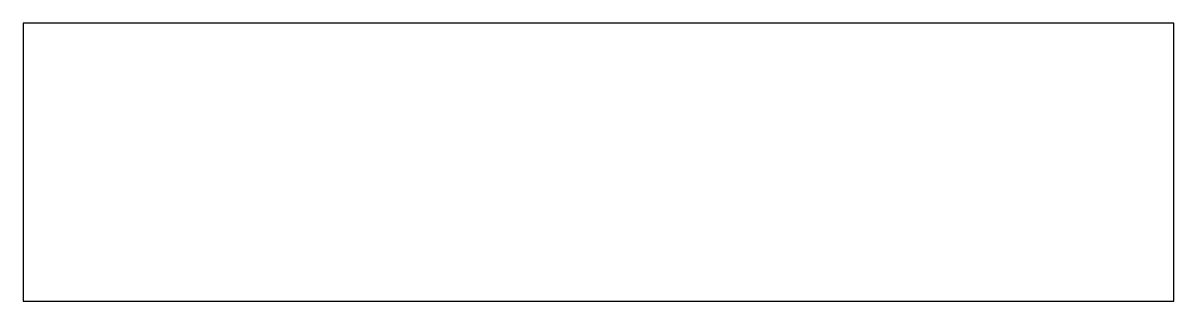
# Model space of a CAD drawing. Header units: inches. Extents: x -0.8 to 20.2, y -2.2 to 2.8.
import ezdxf

# ---------------------------------------------------------------- set-up
doc = ezdxf.new("R2010")
doc.units = ezdxf.units.IN
doc.layers.get('0').update_dxf_attribs({"linetype": 'CONTINUOUS'})

msp = doc.modelspace()

# ---------------------------------------------------------------- linework, layer by layer
for p, q in [((20.25, 2.83), (-0.75, 2.83)), ((-0.75, 2.83), (-0.75, -2.248)), ((20.25, -2.248), (20.25, 2.83)), ((-0.75, -2.248), (20.25, -2.248))]:
    msp.add_line(p, q)

doc.saveas('drawing.dxf')
